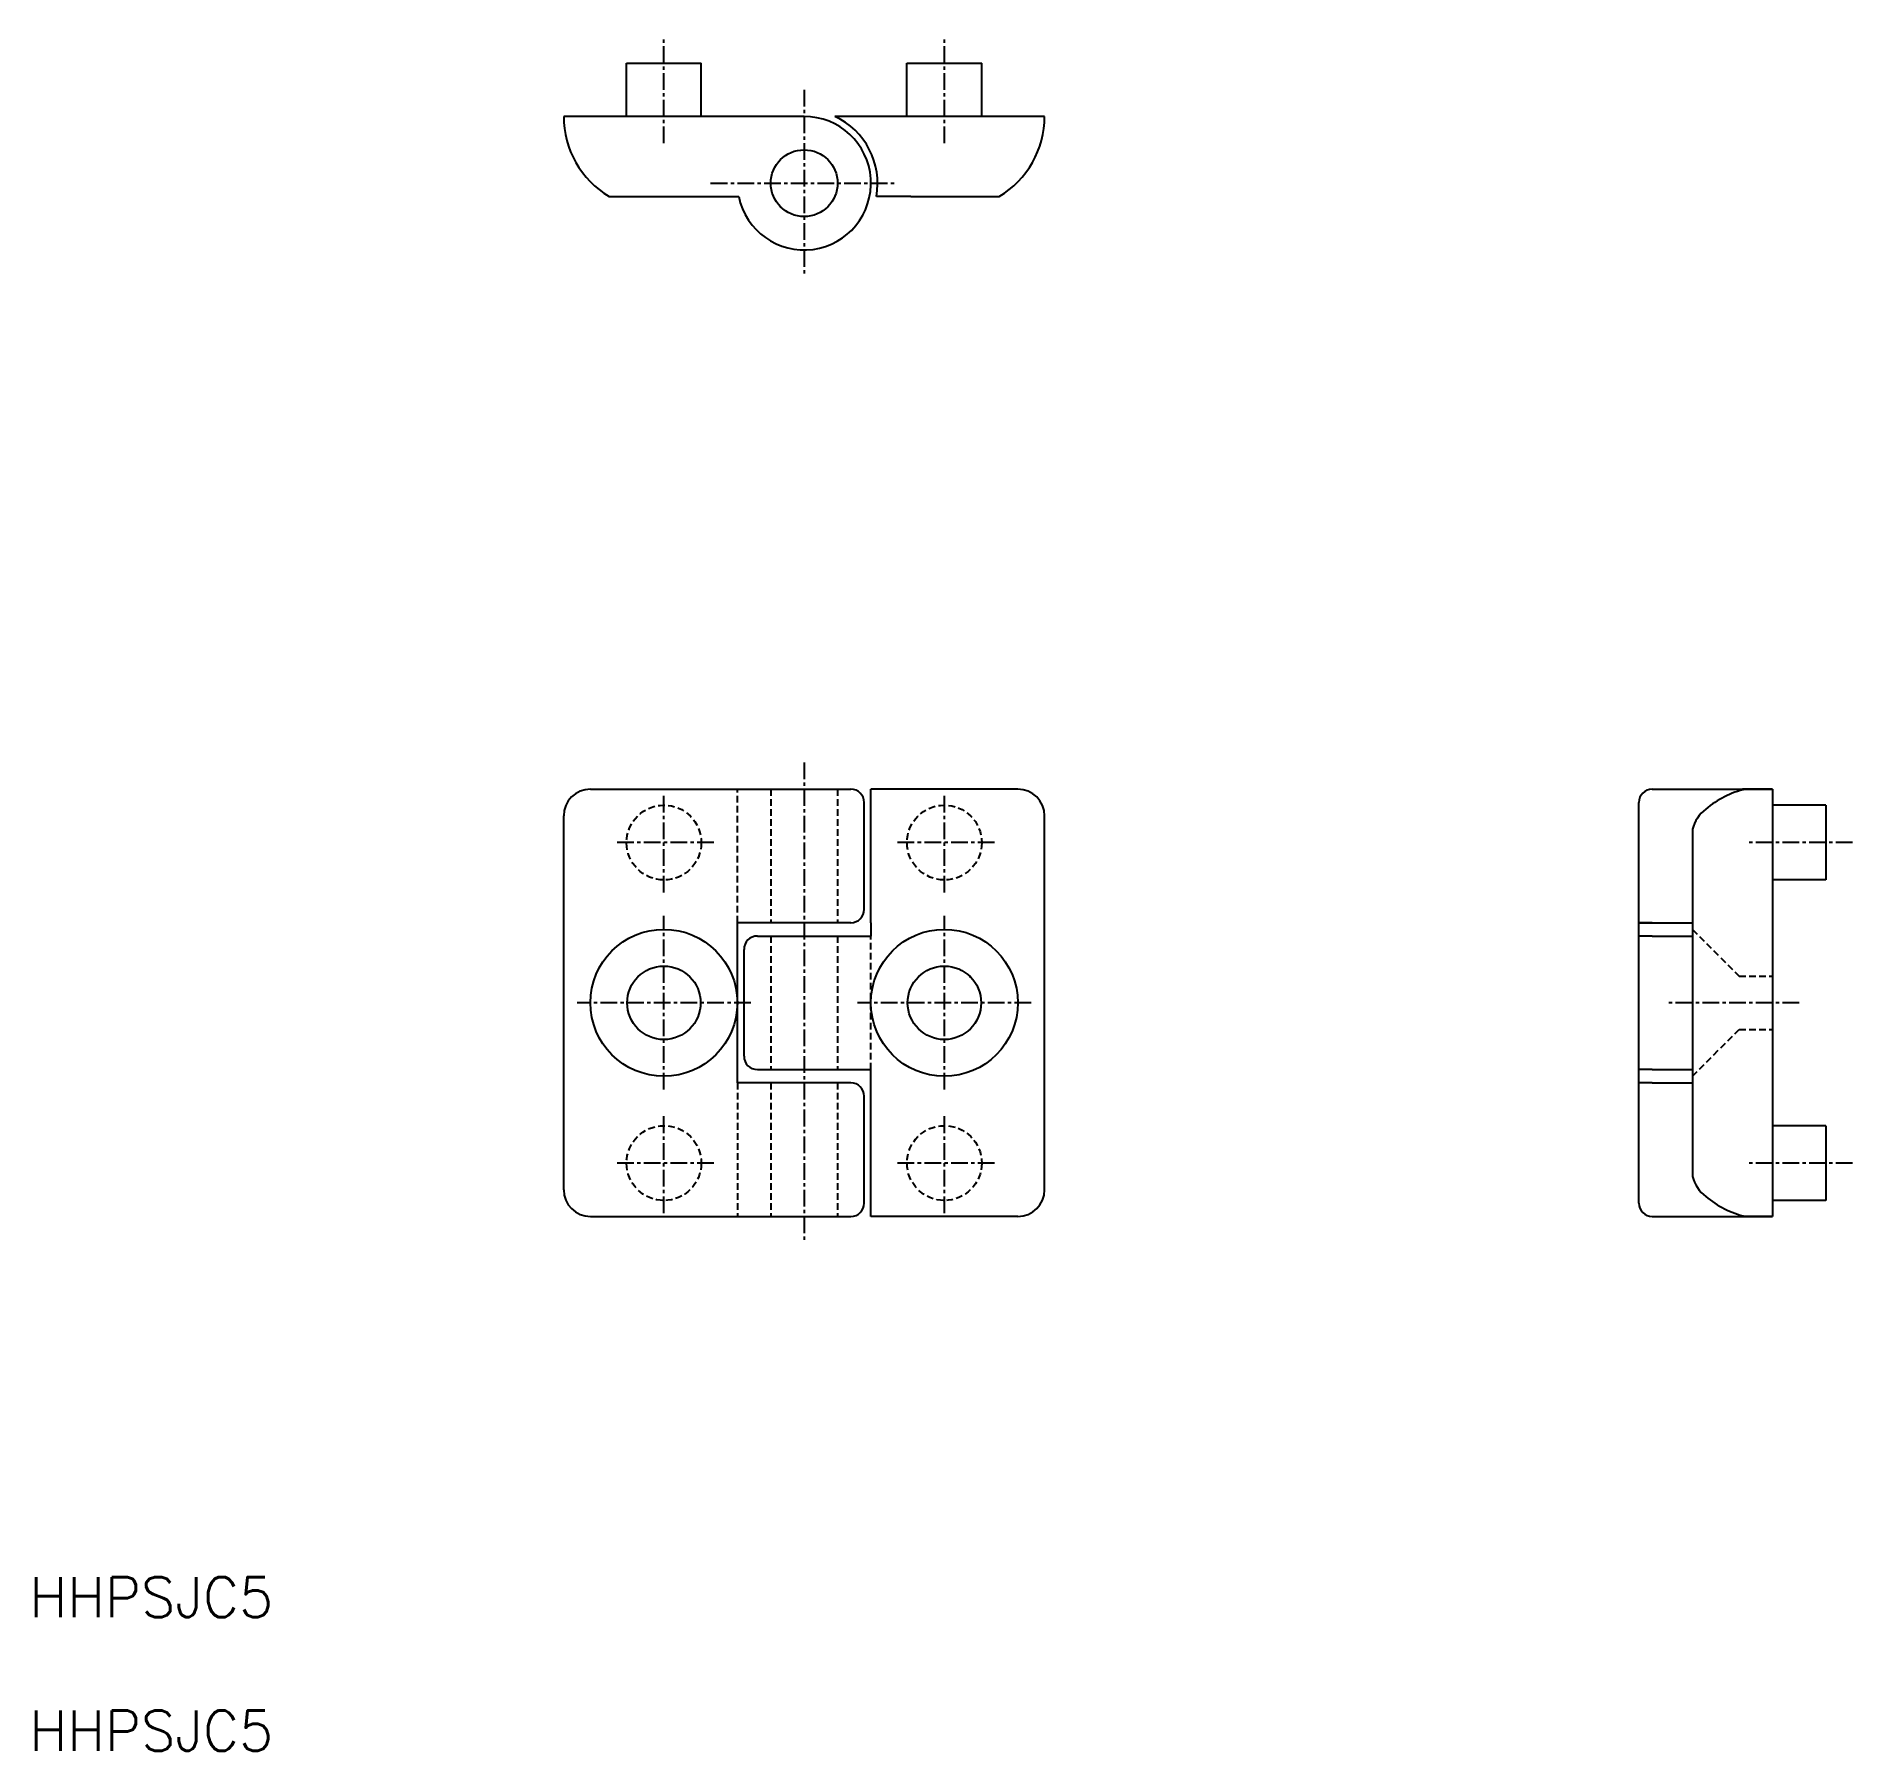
# Model space of a CAD drawing. Extents: x 11 to 147, y 10 to 138.
import ezdxf

# ---------------------------------------------------------------- set-up
doc = ezdxf.new("R2010")
doc.units = 0
doc.linetypes.add('CENTER', pattern=[2, 1.25, -0.25, 0.25, -0.25])
doc.linetypes.add('DASHED', pattern=[0.75, 0.5, -0.25])
doc.layers.get('0').update_dxf_attribs({"linetype": 'CONTINUOUS'})
doc.layers.add('CENTER', color=1, linetype='CENTER')
doc.styles.get("Standard").update_dxf_attribs({"font": 'txt.shx', "bigfont": '@extfont2.shx'})

msp = doc.modelspace()

# ---------------------------------------------------------------- linework, layer by layer
at = {"color": 7, "linetype": 'CONTINUOUS'}
for p, q in [((54.7, 136.37), (60.3, 136.37)), ((54.7, 132.37), (54.7, 136.37)), ((60.3, 132.37), (60.3, 136.37)), ((75.7, 136.37), (81.3, 136.37)), ((75.7, 132.37), (75.7, 136.37)), ((81.3, 132.37), (81.3, 136.37)), ((68, 132.37), (50, 132.37)), ((86, 132.37), (70.29, 132.37)), ((53.39, 126.37), (63.1, 126.37)), ((76, 126.37), (73.41, 126.37)), ((76, 126.37), (82.61, 126.37)), ((52, 82), (71.5, 82)), ((84, 82), (73, 82)), ((73, 72), (73, 82)), ((131.5, 82), (140.5, 82)), ((140.5, 82), (138.25, 82)), ((140.5, 82), (140.5, 50)), ((72.5, 73), (72.5, 81)), ((130.5, 51), (130.5, 81)), ((144.5, 80.8), (140.5, 80.8)), ((144.5, 80.8), (144.5, 75.2)), ((50, 52), (50, 80)), ((86, 52), (86, 80)), ((134.5, 79), (134.5, 53)), ((144.5, 75.2), (140.5, 75.2)), ((65, 72), (63, 72)), ((63, 70), (63, 72)), ((63, 60), (63, 72)), ((64.5, 71), (73, 71)), ((71.5, 72), (65, 72)), ((73, 72), (73, 71)), ((130.5, 72), (134.5, 72)), ((131.5, 72), (130.5, 72)), ((131.5, 71), (130.5, 71)), ((131.5, 71), (134.5, 71)), ((63.5, 62), (63.5, 70)), ((65, 60), (63, 60)), ((71.5, 60), (63, 60)), ((64.5, 61), (73, 61)), ((73, 50), (73, 61)), ((131.5, 61), (130.5, 61)), ((131.5, 60), (130.5, 60)), ((131.5, 61), (134.5, 61)), ((131.5, 60), (134.5, 60)), ((72.5, 51), (72.5, 59)), ((144.5, 56.8), (140.5, 56.8)), ((144.5, 56.8), (144.5, 51.2)), ((144.5, 51.2), (140.5, 51.2)), ((52, 50), (71.5, 50)), ((84, 50), (73, 50)), ((131.5, 50), (140.5, 50)), ((140.5, 50), (138.06, 50))]:
    msp.add_line(p, q, dxfattribs=at)
at = {"color": 3, "linetype": 'DASHED'}
for p, q in [((63, 72), (63, 82)), ((65.5, 82), (65.5, 72)), ((70.5, 82), (70.5, 72)), ((65.5, 71), (65.5, 61)), ((70.5, 71), (70.5, 61)), ((73, 61), (73, 71)), ((134.5, 71.5), (138, 68)), ((138, 68), (140.5, 68)), ((134.5, 60.5), (138, 64)), ((138, 64), (140.5, 64)), ((63, 60), (63, 50)), ((65.5, 60), (65.5, 50)), ((70.5, 60), (70.5, 50))]:
    msp.add_line(p, q, dxfattribs=at)
at = {"color": 7, "linetype": 'CONTINUOUS'}
for centre, radius in [((68, 127.37), 2.5), ((57.5, 66), 5.5), ((78.5, 66), 5.5), ((57.5, 66), 2.75), ((78.5, 66), 2.75)]:
    msp.add_circle(centre, radius, dxfattribs=at)
at = {"color": 3, "linetype": 'DASHED'}
for centre in [(57.5, 78), (78.5, 78), (57.5, 54), (78.5, 54)]:
    msp.add_circle(centre, 2.8, dxfattribs=at)
at = {"color": 7, "linetype": 'CONTINUOUS'}
for centre, radius, start, end in [((57, 132.37), 7, 180, 238.9973), ((68, 127.37), 5, 191.537, 90), ((68, 127.37), 5.5, 349.5243, 65.38), ((79, 132.37), 7, 301.0027, 0), ((52, 80), 2, 90, 180), ((71.5, 81), 1, 0, 90), ((84, 80), 2, 0, 90), ((131.5, 81), 1, 90, 180), ((140.04, 75.17), 7, 102.7034, 130.4267), ((137.17, 78.31), 2.75, 127.176, 165.4439), ((71.5, 73), 1, 270, 0), ((64.5, 70), 1, 90, 180), ((64.5, 62), 1, 180, 270), ((71.5, 59), 1, 0, 90), ((52, 52), 2, 180, 270), ((84, 52), 2, 270, 0), ((137.17, 53.69), 2.75, 194.5561, 232.824), ((71.5, 51), 1, 270, 0), ((131.5, 51), 1, 180, 270), ((140.04, 56.83), 7, 229.5733, 257.2966)]:
    msp.add_arc(centre, radius, start, end, dxfattribs=at)
for p in [(66.23, 125.6), (71.54, 123.83), (80.44, 67.94)]:
    msp.add_point(p, dxfattribs=at)
at = {"layer": 'CENTER', "color": 1, "linetype": 'CENTER'}
for p, q in [((57.5, 130.37), (57.5, 138.37)), ((78.5, 130.37), (78.5, 138.37)), ((68, 134.37), (68, 120.37)), ((61, 127.37), (75, 127.37)), ((68, 84), (68, 48)), ((57.5, 74.25), (57.5, 81.75)), ((78.5, 74.25), (78.5, 81.75)), ((61.25, 78), (53.75, 78)), ((82.25, 78), (74.75, 78)), ((146.5, 78), (138.5, 78)), ((57.5, 59.5), (57.5, 72.5)), ((78.5, 59.5), (78.5, 72.5)), ((64, 66), (51, 66)), ((85, 66), (72, 66)), ((142.5, 66), (132.5, 66)), ((57.5, 50.25), (57.5, 57.75)), ((78.5, 50.25), (78.5, 57.75)), ((61.25, 54), (53.75, 54)), ((82.25, 54), (74.75, 54)), ((146.5, 54), (138.5, 54))]:
    msp.add_line(p, q, dxfattribs=at)

# ---------------------------------------------------------------- texts
at = {"color": 7, "linetype": 'CONTINUOUS'}
for p in [(10, 20), (10, 10)]:
    msp.add_text('HHPSJC5', height=3, dxfattribs=at).set_placement(p)

doc.saveas('drawing.dxf')
